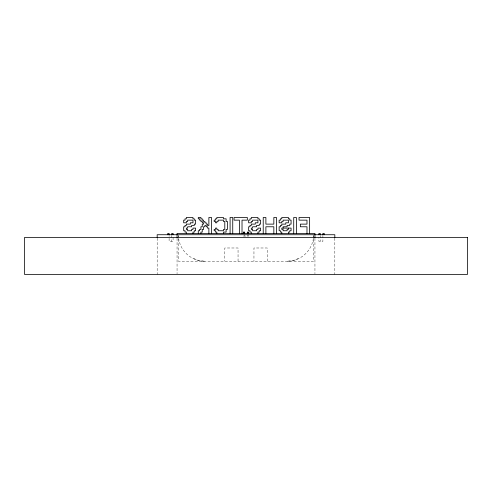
<?xml version="1.0" encoding="UTF-8"?>
<svg xmlns="http://www.w3.org/2000/svg" width="492" height="492" viewBox="0 0 492 492"><rect width="100%" height="100%" fill="white"/><g stroke="black" fill="none" stroke-linecap="round" stroke-linejoin="round"><path stroke-width="0.37" stroke-dasharray="2.46 1.84" d="M298.183 258.595L293.964 260.342L287.1 261.246A26.513 26.513 0 0 0 313.386 238.19M193.817 258.595L198.036 260.342L204.9 261.246A26.513 26.513 0 0 1 178.614 238.19M334.824 238.14L334.824 274.505M322.893 235.465L322.893 241.363L318.914 241.363L318.914 237.384M320.243 235.465L320.243 241.363M314.942 238.14L314.942 273.749M313.613 235.49L313.613 261.246L178.387 261.246L178.387 235.49M267.211 261.246L267.211 247.986L253.952 247.986L253.952 261.246M248.651 234.733L248.651 236.055L243.349 236.055L243.349 234.733M247.328 234.733L247.328 236.062M244.672 234.733L244.672 236.055M238.048 261.246L238.048 247.986L224.789 247.986L224.789 261.246M177.058 238.14L177.058 273.749M173.086 237.384L173.086 241.363L169.107 241.363L169.107 235.465M171.757 235.465L171.757 241.363M157.176 238.14L157.176 274.505M178.535 237.501A26.513 26.513 0 0 1 178.393 235.422M313.607 235.422A26.513 26.513 0 0 1 313.465 237.501"/><path stroke-width="0.74" d="M200.89 233.405L200.927 232.083L202.249 232.083L202.249 229.426L203.577 229.426L203.577 226.775L204.9 226.775L204.9 225.453L206.228 225.453L206.228 226.775L207.556 226.775L207.556 228.103L208.879 228.103L208.879 233.405M243.349 232.741L244.672 232.741M247.328 232.741L248.651 232.741M334.824 237.384L334.824 234.733L157.176 234.733L157.176 237.384M324.222 234.733L324.222 233.405L322.893 233.405L322.893 234.733M320.243 234.733L320.243 233.405L318.914 233.405L318.914 234.733M314.942 237.384L314.942 233.405L177.058 233.405L177.058 237.384M309.634 233.405L309.634 217.495L299.031 217.495L299.031 220.145L306.983 220.145L306.983 224.124L300.354 224.124L300.354 226.775L306.983 226.775L306.983 233.405M296.381 233.405L296.381 217.495L293.724 217.495L293.724 233.405M288.423 228.103L288.423 229.426L287.1 229.426L287.1 230.754L283.121 230.754L283.121 229.426L281.793 229.426L281.793 228.103L291.073 228.103L291.073 230.754L289.751 230.754L289.751 232.083L288.423 232.083L288.423 233.405M283.121 228.103L283.121 226.775L287.1 226.775L287.1 225.453L289.751 225.453L289.751 224.124L291.073 224.124L291.073 220.145L289.751 220.145L289.751 218.823L288.423 218.823L288.423 217.495L281.793 217.495L281.793 218.823L280.471 218.823L280.471 220.145L279.142 220.145L279.142 222.802L281.793 222.802L281.793 221.474L283.121 221.474L283.121 220.145L288.423 220.145L288.423 222.802L285.772 222.802L285.772 224.124L281.793 224.124L281.793 225.453L280.471 225.453L280.471 226.775L279.142 226.775L279.142 230.754L280.471 230.754L280.471 232.083L281.793 232.083L281.793 233.405M276.492 233.405L276.492 217.495L273.841 217.495L273.841 224.124L265.889 224.124L265.889 217.495L263.226 217.495L263.226 233.405M273.841 233.405L273.841 226.775L265.889 226.775L265.889 233.405M257.931 233.405L257.931 232.083L259.259 232.083L259.259 230.754L260.582 230.754L260.582 228.103L257.931 228.103L257.931 229.426L256.609 229.426L256.609 230.754L252.63 230.754L252.63 229.426L251.301 229.426L251.301 228.103L252.63 228.103L252.63 226.775L256.609 226.775L256.609 225.453L259.259 225.453L259.259 224.124L260.582 224.124L260.582 220.145L259.259 220.145L259.259 218.823L257.931 218.823L257.931 217.495L251.301 217.495L251.301 218.823L249.979 218.823L249.979 220.145L248.651 220.145L248.651 222.802L251.301 222.802L251.301 221.474L252.63 221.474L252.63 220.145L257.931 220.145L257.931 222.802L255.28 222.802L255.28 224.124L251.301 224.124L251.301 225.453L249.979 225.453L249.979 226.775L248.651 226.775L248.651 230.754L249.979 230.754L249.979 232.083L251.301 232.083L251.301 233.405M248.651 233.405L248.651 232.083L247.328 232.083L247.328 233.405M244.672 233.405L244.672 232.083L243.349 232.083L243.349 233.405M242.021 233.405L242.021 220.145L247.328 220.145L247.328 217.495L234.069 217.495L234.069 220.145L239.37 220.145L239.37 233.405M232.741 233.405L232.741 217.495L230.09 217.495L230.09 233.405M223.46 233.405L223.46 232.083L226.111 232.083L226.111 229.426L227.439 229.426L227.439 221.474L226.111 221.474L226.111 218.823L223.46 218.823L223.46 217.495L216.831 217.495L216.831 218.823L215.508 218.823L215.508 220.145L214.18 220.145L214.18 221.474L215.508 221.474L215.508 222.802L216.831 222.802L216.831 221.474L218.159 221.474L218.159 220.145L223.46 220.145L223.46 221.474L224.789 221.474L224.789 229.426L223.46 229.426L223.46 230.754L218.159 230.754L218.159 229.426L216.831 229.426L216.831 228.103L215.508 228.103L215.508 229.426L214.18 229.426L214.18 230.754L215.508 230.754L215.508 232.083L216.831 232.083L216.831 233.405M211.529 233.405L211.529 217.495L208.879 217.495L208.879 225.453L207.556 225.453L207.556 224.124L206.228 224.124L206.228 222.802L204.9 222.802L204.9 221.474L203.577 221.474L203.577 220.145L202.249 220.145L202.249 218.823L200.927 218.823L200.927 217.495L198.276 217.495L198.276 218.823L199.598 218.823L199.598 220.145L200.927 220.145L200.927 221.474L202.249 221.474L202.249 222.802L203.577 222.802L203.577 224.124L202.249 224.124L202.249 226.775L200.927 226.775L200.927 229.426L199.598 229.426L199.598 230.754L198.276 230.754L198.276 233.405M192.969 233.405L192.969 232.083L194.297 232.083L194.297 230.754L195.619 230.754L195.619 228.103L192.969 228.103L192.969 229.426L191.646 229.426L191.646 230.754L187.667 230.754L187.667 229.426L186.339 229.426L186.339 228.103L187.667 228.103L187.667 226.775L191.646 226.775L191.646 225.453L194.297 225.453L194.297 224.124L195.619 224.124L195.619 220.145L194.297 220.145L194.297 218.823L192.969 218.823L192.969 217.495L186.339 217.495L186.339 218.823L185.017 218.823L185.017 220.145L183.688 220.145L183.688 222.802L186.339 222.802L186.339 221.474L187.667 221.474L187.667 220.145L192.969 220.145L192.969 222.802L190.318 222.802L190.318 224.124L186.339 224.124L186.339 225.453L185.017 225.453L185.017 226.775L183.688 226.775L183.688 230.754L185.017 230.754L185.017 232.083L186.339 232.083L186.339 233.405M173.086 234.733L173.086 233.405L171.757 233.405L171.757 234.733M169.107 234.733L169.107 233.405L167.778 233.405L167.778 234.733M467.4 237.384L24.6 237.384L24.6 274.505L467.4 274.505L467.4 237.384"/></g></svg>
